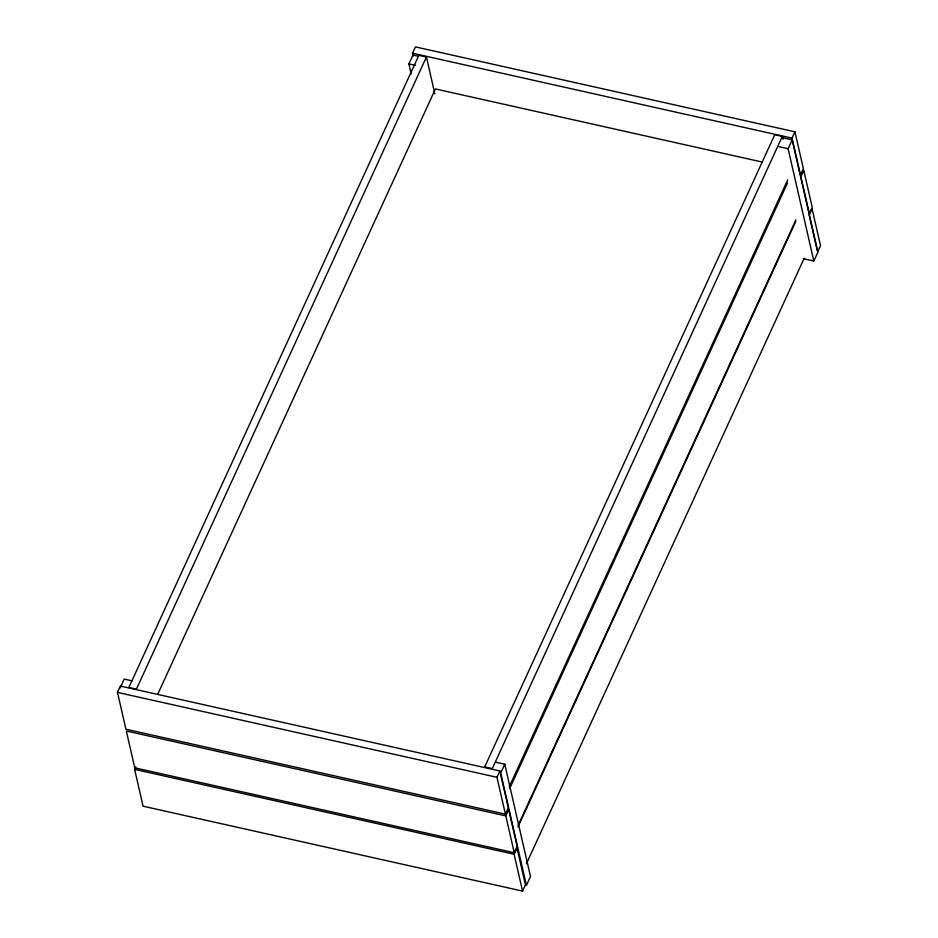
<?xml version="1.0" encoding="UTF-8"?>
<svg xmlns="http://www.w3.org/2000/svg" width="938" height="938" viewBox="0 0 938 938"><rect width="100%" height="100%" fill="white"/><g stroke="black" fill="none" stroke-linecap="round" stroke-linejoin="round"><path stroke-width="1.41" d="M117.485 692.385L120.381 686.065L499.872 770.977L508.302 807.794L505.406 814.125L125.915 729.213L117.485 692.385L496.964 777.297L505.406 814.125M120.123 687.953L124.191 679.1L132.129 680.871M413.201 56.057L412.544 53.22L415.452 46.9L794.932 131.812L803.374 168.629L800.466 174.96L792.035 138.132L794.932 131.812M411.184 73.868L408.909 63.913L412.966 55.061L418.266 56.245M426.415 57.042L136.397 689.196L128.834 687.495L418.84 55.342L426.415 57.042L434.845 93.859M157.842 693.991L435.408 88.934L762.571 162.133M522.548 891.1L514.118 854.272L517.014 847.952L525.456 884.78L522.548 891.1L143.068 806.188L134.626 769.371L135.787 766.838M782.304 136.409L492.298 768.562L484.735 766.874L774.741 134.72L782.304 136.409L782.96 139.246M496.964 777.297L499.872 770.977M504.761 764.212L500.693 773.064L526.417 885.366L530.486 876.514L504.761 764.212L495.487 762.137M803.233 258.654L813.832 261.022L788.108 148.708L792.164 139.856L781.577 137.487M509.275 786.759L787.686 179.885M509.686 788.541L787.486 183.004M505.817 815.908L508.713 809.588L517.143 846.404L514.247 852.736L134.755 767.823L126.325 730.995L505.817 815.908L514.247 852.736M518.128 825.37L795.916 219.832M517.999 826.917L795.787 221.38M526.429 863.734L804.229 258.196M817.619 251.935L820.515 245.615L812.085 208.787L809.189 215.107L817.291 250.516M813.832 261.022L817.889 252.17L792.164 139.856M412.544 53.22L792.035 138.132M408.909 63.913L415.534 65.402M778.833 146.633L788.108 148.708M134.626 769.371L514.118 854.272M803.772 170.423L800.876 176.743L809.306 213.559L812.214 207.239L803.772 170.423"/></g></svg>
